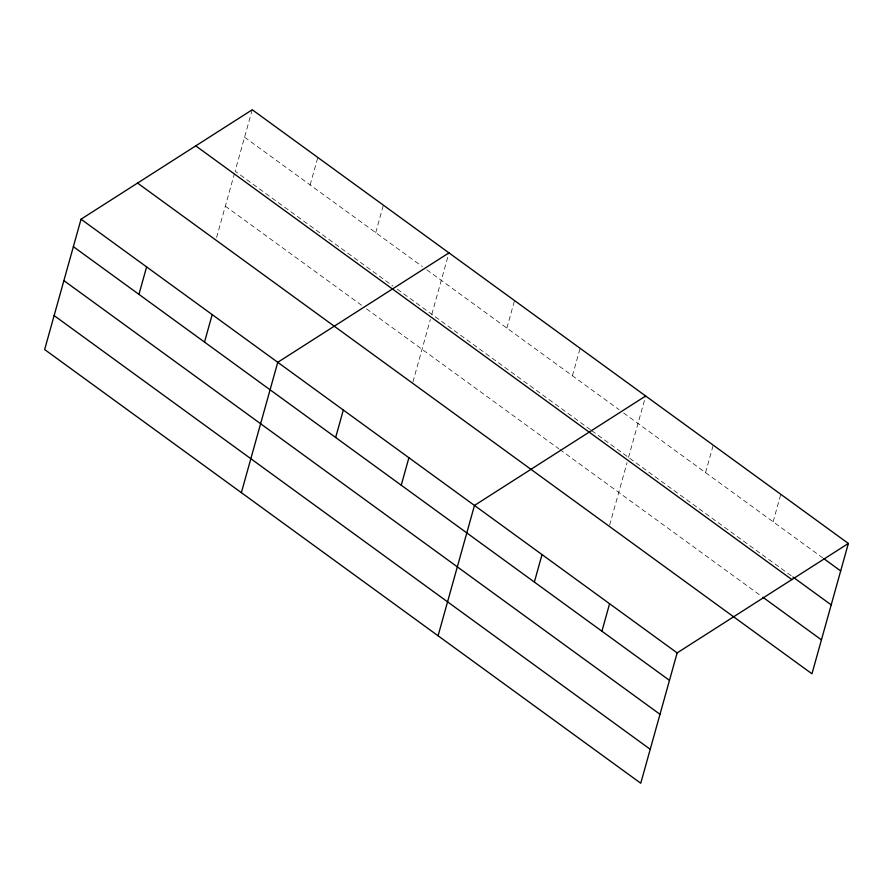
<?xml version="1.0" encoding="UTF-8"?>
<svg xmlns="http://www.w3.org/2000/svg" width="893" height="893" viewBox="0 0 893 893"><rect width="100%" height="100%" fill="white"/><g stroke="black" fill="none" stroke-linecap="round" stroke-linejoin="round"><path stroke-width="0.67" stroke-dasharray="4.46 3.35" d="M216.586 237.493L234.368 173.767M252.25 109.761L235.093 171.177L392.909 285.994M310.15 184.929L317.819 157.469M375.719 232.638L383.387 205.167M412.934 381.914L430.359 319.482M431.81 314.303L448.956 252.875M506.867 328.055L514.535 300.584M572.435 375.763L580.104 348.292M609.651 525.039L627.076 462.596M628.527 457.417L645.672 396.001M705.559 472.62L713.228 445.149M773.126 521.78L780.795 494.309M244.57 137.232L422.4 266.605M426.843 269.842L619.106 409.72M623.56 412.957L822.665 557.824M397.363 289.232L590.742 429.924M591.847 430.739L791.79 576.208M225.326 206.149L362.033 305.607M366.476 308.844L558.75 448.732M559.855 449.547L761.762 596.435"/><path stroke-width="1.34" d="M81.04 219.198L44.65 349.543L640.75 783.239L677.151 652.895L848.35 543.457L252.25 109.761L81.04 219.198L677.151 652.895M138.94 294.377L146.619 266.907M204.519 342.075L212.188 314.604M241.367 492.657L277.756 362.312L448.956 252.875M335.656 437.492L343.325 410.021M401.236 485.2L408.905 457.729M438.083 635.783L474.473 505.438L645.672 396.001M534.36 582.057L542.029 554.586M601.915 631.217L609.584 603.746M848.35 543.457L811.96 673.802L137.544 183.076M823.793 558.638L840.681 570.928M792.917 577.023L831.204 604.874M195.746 145.872L791.857 579.579M762.89 597.261L821.437 639.857M73.371 246.669L669.482 680.366M63.894 280.614L660.005 714.311M54.127 315.586L650.238 749.294"/></g></svg>
